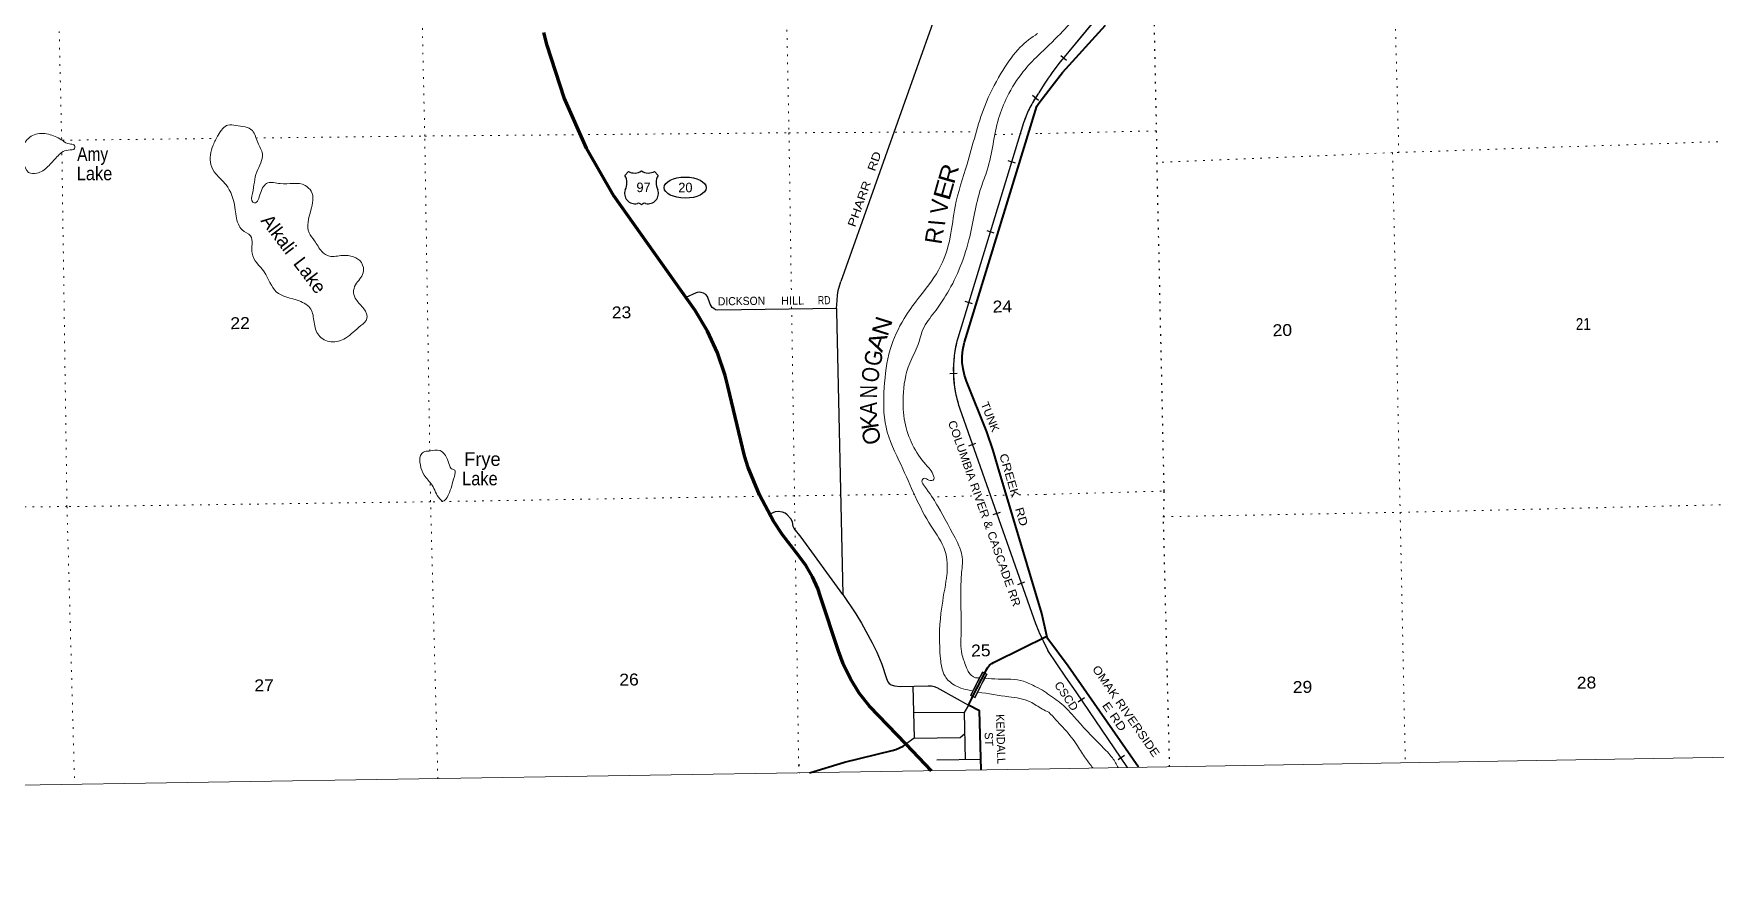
# Model space of a CAD drawing. Header units: feet. Extents: x 242557 to 489137, y 368785 to 557307.
# Drawn here: x 351951 to 376633, y 368785 to 381258 of the extents above; entities that cross this region are included whole.
import ezdxf
from ezdxf.enums import TextEntityAlignment as Align

# ---------------------------------------------------------------- set-up
doc = ezdxf.new("R2010")
doc.units = ezdxf.units.FT
doc.header["$LTSCALE"] = 80
doc.linetypes.add('DOTTED', pattern=[1.5, 0.3, -1.2])
for name, color, linetype, lineweight in [('16', 7, 'Continuous', 25), ('17', 7, 'Continuous', 25), ('20', 7, 'Continuous', 70), ('26', 7, 'Continuous', 40), ('27', 7, 'Continuous', 25), ('29', 7, 'Continuous', 25), ('30', 7, 'Continuous', 35), ('34', 7, 'Continuous', 25), ('39', 7, 'Continuous', 13), ('4', 7, 'Continuous', 13), ('41', 7, 'Continuous', 13), ('6', 7, 'DOTTED', 25), ('61', 7, 'Continuous', 13), ('7', 7, 'DOTTED', 13)]:
    doc.layers.add(name, color=color, linetype=linetype, lineweight=lineweight)

msp = doc.modelspace()

# ---------------------------------------------------------------- linework, layer by layer
at = {"layer": '16'}
for p, q in [((360629.06, 379177.07), (360680.37, 379235.83)), ((360872.13, 379241.8), (360871.85, 379241.6)), ((361064.22, 379235.92), (361115.61, 379177.07))]:
    msp.add_line(p, q, dxfattribs=at)
for centre, radius, start, end in [((360436.08, 379066.44), 222.05, 332.97043, 29.75871), ((360771.45, 379393.49), 182.07, 239.97227, 303.45418), ((360973.23, 379392.99), 181.52, 236.33975, 300.08743), ((360973.22, 379393.49), 182.07, 236.54582, 236.59441), ((361308.58, 379066.44), 222.05, 150.24129, 207.02957), ((360775.27, 378911.54), 151.42, 159.09177, 283.81923), ((360969.39, 378911.54), 151.42, 256.18077, 20.90823)]:
    msp.add_arc(centre, radius, start, end, dxfattribs=at)
for centre, major_axis, start_param, end_param in [((360830.61, 378712.72), (-19.56, 51.67), 4.95877769, 6.28318531), ((360914.06, 378712.72), (19.56, 51.67), 0, 1.32637542)]:
    msp.add_ellipse(centre, major_axis=major_axis, ratio=0.929097, start_param=start_param, end_param=end_param, dxfattribs=at)
at = {"layer": '17'}
msp.add_ellipse((361513.02, 378997.33), major_axis=(-309.24, 1), ratio=0.500121, dxfattribs=at)
at = {"layer": '20'}
msp.add_line((365130.57, 370438.8), (364755.11, 370828.47), dxfattribs=at)
msp.add_lwpolyline([(364755.11, 370828.47), (364219.32, 371384.54), (364068.76, 371577.84), (363939.23, 371785.81), (363832.15, 372006.19), (363762.02, 372194.16), (363500.71, 372990.38), (363457.99, 373114.43), (363381.79, 373284.68), (363288.2, 373446.04), (363178.26, 373596.73), (362943.26, 373903.44), (362808.21, 374099.58), (362603.09, 374485.82), (362439.47, 374891.38), (362385.55, 375059.72), (362138.16, 376082.55), (362098.77, 376237.34), (361986.4, 376570.48), (361839.83, 376890.04), (361660.65, 377192.53), (360468.4, 378878.64), (360064.74, 379578.39), (359736.44, 380316.5), (359487.08, 381084.88), (359438.93, 381274.43)], dxfattribs=at)
at = {"layer": '26'}
msp.add_line((366834.07, 372376.39), (366821.06, 372413.32), dxfattribs=at)
for points in [[(366704.28, 380239), (366897.46, 380492.81), (367050.18, 380685.41), (367681.42, 381381.63)], [(366821.06, 372413.32), (366819.8, 372416.89), (366745.89, 372747.51), (366101.79, 374904.03), (366032.57, 375140.08), (365939.18, 375411.53), (365641.54, 376155.37), (365611.7, 376244.64), (365591.35, 376336.54), (365580.71, 376430.06), (365579.91, 376524.18), (365588.96, 376617.87), (365607.75, 376710.1), (365612.4, 376727.37), (366672.84, 380191.02), (366704.28, 380239)], [(365857.63, 370450.8), (365831.6, 371319), (365670.9, 371401.47), (365719.57, 371497.43), (365732.25, 371522.43), (365923.64, 371899.74), (365936.48, 371925.06), (365949.12, 371946.77), (365963.97, 371967.04), (365980.84, 371985.65), (365999.58, 372002.39), (366015.78, 372014.07), (366040.69, 372029.01), (366065.78, 372041.37), (366821.06, 372413.32)], [(368165.19, 370488.91), (367136.59, 371972.28), (366834.07, 372376.39)], [(363336.26, 370409.45), (363849.17, 370565.31), (364550.73, 370736.03), (364606.36, 370751.63), (364660.05, 370772.95), (364711.21, 370799.76), (364727.02, 370810.1), (364755.11, 370828.47)]]:
    msp.add_lwpolyline(points, dxfattribs=at)
at = {"layer": '29'}
for p, q in [((366616.73, 385542.66), (363797.51, 377618.48)), ((363735.68, 377221.47), (361994.61, 377196.67)), ((365609.85, 371295.28), (365624.97, 370597.7)), ((365857.08, 370605.28), (365209.06, 370593.04))]:
    msp.add_line(p, q, dxfattribs=at)
for points in [[(361994.61, 377196.67), (361958.26, 377204.46), (361932.21, 377221.21), (361909.89, 377239.83), (361881.05, 377286.38), (361839.19, 377399.94), (361815, 377429.72), (361784.3, 377446.48), (361748.02, 377457.65), (361721.04, 377461.38), (361688.49, 377457.65), (361672.67, 377453.93), (361523.34, 377386.72)], [(363735.68, 377221.47), (363741.54, 377338.5), (363749.91, 377416.7), (363760.15, 377489.3), (363797.51, 377618.48)], [(363735.68, 377221.47), (363735.22, 377185.14), (363829.57, 373025.25)], [(363829.57, 373025.25), (363216.4, 373865.06), (363113.64, 373995.37), (363098.72, 374024.62), (363087.56, 374091.65), (363063.23, 374134.2), (363010.34, 374194.04), (362979.65, 374220.1), (362940.58, 374235), (362876.39, 374242.44), (362832.67, 374236.86), (362798.25, 374223.83), (362756.35, 374197.24)], [(363829.57, 373025.25), (364017.85, 372740.94), (364098.94, 372605.85)], [(364098.94, 372605.85), (364259.69, 372315.57), (364323.88, 372179.67), (364397.36, 372002.8), (364468.06, 371794.28), (364487.6, 371744.02), (364508.99, 371719.82), (364534.11, 371699.34), (364587.13, 371682.58), (364669, 371675.13), (365078.31, 371682.58), (365129.47, 371682.58), (365167.61, 371675.13), (365205.75, 371660.24), (365253.19, 371637.9), (365670.9, 371401.47)], [(364854.6, 371678.51), (364874.75, 370917.53), (364752.02, 370826.45)], [(365670.9, 371401.47), (365609.85, 371295.28), (364866.9, 371287.6)], [(364874.75, 370917.53), (365551.13, 370924.14), (365615.42, 370983.24)]]:
    msp.add_lwpolyline(points, dxfattribs=at)
at = {"layer": '34', "lineweight": 13}
for p, q in [((368037.67, 382077.85), (367073.19, 380911.77)), ((366477.73, 379947.19), (365513.69, 376790.02)), ((365543.93, 375748.12), (366656.05, 372601.27)), ((366767.36, 372342.22), (366834.48, 372206.1))]:
    msp.add_line(p, q, dxfattribs=at)
at = {"layer": '34'}
for p, q in [((367025.37, 380938.21), (367109.24, 380866.1)), ((366612.73, 380352.24), (366698.63, 380282.56)), ((366249.85, 379393.04), (366355.64, 379360.74)), ((365939.22, 378366.81), (366045.01, 378334.51)), ((365619.63, 377329.11), (365725.42, 377296.81)), ((365396.04, 376268.8), (365506.61, 376271.82)), ((365675.34, 375207.91), (365779.62, 375244.76)), ((366035.07, 374197.84), (366139.36, 374234.7)), ((366394.4, 373173.23), (366498.69, 373210.09)), ((367374.73, 371508.12), (367283.27, 371445.91)), ((367958.74, 370660.98), (367867.28, 370598.77))]:
    msp.add_line(p, q, dxfattribs=at)
for points in [[(368038.51, 382077.14), (367074.03, 380911.06), (367049.72, 380882.78), (367018.07, 380844.1), (366987.04, 380805.34), (366956.59, 380765.89), (366926.94, 380725.56), (366897.91, 380685.17), (366869.61, 380644.3), (366842.11, 380602.57), (366782.93, 380514.36), (366705.58, 380387.73)], [(366701.94, 380380.78), (366685.53, 380357.88), (366669.97, 380335.47), (366655, 380312.87), (366640.28, 380290.02), (366626.01, 380267.03), (366612.07, 380243.6), (366598.74, 380219.97), (366585.69, 380196.25), (366573, 380172.08), (366560.79, 380147.91), (366548.98, 380123.46), (366537.71, 380098.66), (366526.78, 380073.91), (366516.26, 380048.87), (366506.28, 380023.48), (366496.63, 379998.15), (366487.43, 379972.67), (366478.78, 379946.85), (365514.75, 376789.72), (365510.03, 376772.36), (365502.28, 376742.64), (365495.06, 376712.94), (365488.47, 376683.07), (365482.42, 376653.21), (365476.82, 376623.13), (365471.62, 376593), (365467.18, 376562.77), (365463.13, 376532.48), (365459.7, 376502.02), (365456.66, 376471.52), (365454.33, 376441.09), (365452.39, 376410.6), (365451.01, 376380.11), (365450.23, 376349.47), (365449.96, 376318.99), (365450.13, 376288.3), (365450.96, 376257.84), (365452.24, 376227.16), (365454.18, 376196.7), (365456.51, 376166.19), (365459.32, 376135.85), (365462.76, 376105.37), (365466.86, 376075.09), (365471.3, 376044.94), (365476.33, 376014.62), (365481.82, 375984.64), (365487.86, 375954.67), (365494.61, 375924.76), (365501.64, 375895.12), (365509.22, 375865.5), (365517.53, 375835.93), (365526.1, 375806.64), (365535.18, 375777.53), (365544.97, 375748.48), (366657.09, 372601.64), (366670.71, 372564.27), (366685.11, 372527.42), (366700.16, 372490.79), (366715.7, 372454.11), (366732.02, 372417.95), (366748.91, 372382.24), (366766.31, 372346.46), (366768.34, 372342.73), (366836.93, 372203.64)], [(368005.51, 370486.27), (367249.9, 371597.09), (367099.73, 371811.63), (366836.93, 372203.61)]]:
    msp.add_lwpolyline(points, dxfattribs=at)
at = {"layer": '34', "lineweight": 13}
for points in [[(366841.19, 380603.18), (366782, 380514.95), (366704.64, 380388.3)], [(368007.07, 370485.93), (367250.81, 371597.71), (367100.64, 371812.25), (366837.06, 372201.49)]]:
    msp.add_lwpolyline(points, dxfattribs=at)
for centre, radius, start, end in [((369235.3, 379044.78), 2856.64, 139.18922, 146.9386), ((367957.13, 379460.69), 1557.34, 143.75629, 161.79649), ((367201.9, 376317.63), 1753.06, 164.36748, 198.95749), ((368797.01, 373367.77), 2274.03, 199.69824, 206.80676)]:
    msp.add_arc(centre, radius, start, end, dxfattribs=at)
at = {"layer": '39'}
for points in [[(366691.72, 380938.29), (367020, 381254.95), (367551.1, 381787.4), (367838.67, 382007.46), (368196, 382438.95), (368527, 382992.95), (368881, 383730.95), (369098, 384252.95), (369406, 384821.95), (369587, 385227.95), (369671, 385588.95), (369654, 386083.95), (369563, 386547.95), (369619, 386895.95), (369663, 387276.95), (369669, 387717.95), (369604, 388102.95), (369463, 388635.95), (369553, 388998.95), (369740, 389420.95), (369880, 389809.95), (370028, 390313.95), (370227, 390852.95), (370277, 391177.95), (370181, 391597.95), (370034, 392037.95), (370067, 392446.95), (370004, 392914.95), (369903, 393258.95), (369888, 393446.95), (369825, 393544.95), (369662, 393666.95), (369455, 393961.95), (369511, 394219.95), (369869, 394608.95), (370385, 394862.95), (370653, 395087.95), (370928, 395298.95), (371220, 395666.95), (371380, 396059.95), (371531, 396221.95), (371624, 396540.95), (371719, 396639.95), (371719, 396843.95), (371633, 397284.95), (371457, 397780.95), (371353, 397908.95), (371347, 398021.95), (371337.05, 398108.94), (371269.54, 398344), (370491, 399208.95), (369482, 400130.95), (368879, 400757.95), (368752, 401095.95), (368782, 401692.95), (369281, 402873.95), (369645, 403412.95), (370095, 403846.95), (370217, 404018.95), (370429, 404154.95), (370525, 404281.95), (370620, 404422.95), (370664, 404667.95), (370615, 404907.95), (370575, 405901.95), (370645, 406377.95), (370670, 406675.95), (370766, 406927.95), (370822, 407195.95), (370839, 407598.95), (370977, 407772.95), (371091, 407978.95), (371242, 408066.95), (371406, 408190.95), (371556, 408496.95), (371650, 408880.95), (371833, 409029.95), (372023.63, 409406.3), (372154.79, 409738.38), (372258, 410157.95), (372327, 410736.95), (372287, 410942.95), (372176, 411020.95), (372185, 411461.95), (372288, 411855.95), (372451, 412018.95), (372647, 412007.95), (372719, 411817.95), (372689, 411580.95), (372698, 411404.95), (372780, 411325.95), (372752, 411217.95), (372834, 411129.95), (373051, 411160.95), (373290, 411259.95), (373610, 411499.95), (373965, 411777.95)], [(366686.68, 381257.56), (366653.55, 381237.33), (366398.37, 381022.3), (366147.47, 380672.41), (365910.71, 380195.29), (365651.62, 379343.56), (365475.75, 378719.72), (365404.09, 378273.52), (365232.09, 377787.31), (364931.81, 377367.85), (364728.43, 377077.38), (364521.63, 376620.96), (364435.58, 376063.27), (364460.98, 375481.04), (364681.83, 374926.16), (365124.22, 374026.81), (365325.77, 373669.89), (365351.84, 373300.09), (365340.94, 373223.04), (365267.68, 372750.52), (365260.11, 372082.8), (365326.77, 371826.92), (365464.16, 371695.57), (365734.14, 371610.71)], [(366691.72, 380938.29), (366476.15, 380701.86), (366239.74, 380329.95), (366113.53, 380012.37), (365945.83, 379255.13), (365855.03, 378996.78), (365677.4, 378229.27), (365528.99, 377783.89), (365335.07, 377406.58), (365174.27, 377168.5)], [(354657.57, 379769.18), (354802.67, 379915.1), (354917.84, 379910.84), (355161.38, 379833.76), (355238.88, 379658.98), (355310.21, 379490.16), (355225.5, 379229.88), (355161.93, 378909.24), (355167.93, 378785.93), (355190.3, 378776.17), (355278.96, 378915.13), (355387.62, 379066.55), (355567.49, 379057.24), (355935.47, 379028.65), (356025.68, 378943.08), (356019.99, 378665.83), (355994.97, 378333.66), (356073.55, 378217.57), (356181.07, 378059.44), (356291.18, 377992.39), (356486.91, 378001.54), (356761.19, 377896.62), (356787.83, 377745.31), (356675.48, 377571.59), (356647.03, 377455.82), (356685.01, 377353.25), (356798.23, 377217.47), (356842.91, 377074.53), (356751.65, 376971.95), (356526.38, 376788.35), (356317.22, 376734.48), (356135.97, 376830.75), (356066.3, 377021.84), (356018.83, 377213.28), (355847.29, 377333.98), (355511.96, 377468.29), (355333.65, 377760.84), (355155.66, 378033.17), (355133.44, 378287.72), (355008.81, 378378.82), (354955.04, 378458.89), (354904.68, 378704.91), (354774.18, 379038.68), (354624.2, 379200.18), (354551.39, 379334.57), (354585.22, 379620.36), (354657.57, 379769.18)], [(351789.08, 379578.33), (351826.09, 379663.88), (351981.73, 379781.64), (352193.9, 379772.85), (352377.01, 379686.72), (352476.74, 379637.71), (352541.57, 379624.57), (352552.5, 379572.15), (352455.95, 379548.37), (352291.94, 379448.68), (352160.92, 379307.03), (351996.91, 379207.34), (351877.54, 379221.65), (351806.69, 379360.12), (351792.74, 379475.21), (351789.08, 379578.33)], [(365174.27, 377168.5), (365003.61, 376915.83), (364932.38, 376696.22), (364809.53, 376421.17), (364712.33, 375930.07), (364736.41, 375558.21), (365043.17, 374933.88), (365158.89, 374767.79), (365163.74, 374717.29), (365087.21, 374703.95), (365026.2, 374731.31), (365000.18, 374716.74), (365052.9, 374575.96), (365224.7, 374311.62), (365507.68, 373786.05), (365575.18, 373605.04), (365571.18, 373348.05), (365563.94, 372532.65), (365563.69, 372508.35)], [(357756.28, 375128.61), (357915.67, 375137.19), (358024.76, 375007.41), (358064.92, 374894.75), (358085.52, 374868.78), (358130.26, 374849.25), (358125.65, 374758.14), (358035.1, 374483.61), (357953.68, 374397.36), (357910.77, 374429.05), (357798.53, 374629.58), (357683.1, 374777.47), (357626.22, 374926.28), (357630.09, 375063.9), (357671.68, 375115.14), (357756.28, 375128.61)], [(365563.68, 372506.94), (365563.15, 372455.76), (365574.02, 372152.48), (365637.57, 371965.34), (365669.01, 371893.01), (365775.44, 371803.65), (365826.49, 371800.69)], [(365912.72, 371795.7), (366104.9, 371784.56), (366478.99, 371752.02), (366662.04, 371669.93), (366788.63, 371601.11), (366847.49, 371558.71)], [(365813.08, 371592.75), (366262.51, 371524.05), (366576.68, 371450.1), (366756.07, 371343.68), (366851.06, 371297.48)], [(366847.49, 371558.71), (367066, 371394.95), (367214, 371237.95), (367627, 370796.95), (367784, 370625.95), (367868.44, 370483.9)], [(366851.06, 371297.48), (367055, 371076.95), (367253, 370831.95), (367271.65, 370803.23)], [(367272.06, 370802.59), (367390, 370620.95), (367496.84, 370478.66)]]:
    msp.add_spline(points, degree=3, dxfattribs=at)
at = {"layer": '4'}
msp.add_lwpolyline([(485083.98, 556942.67), (489136.84, 372822.34), (458570.27, 372170.54), (428006.14, 371560.78), (397437.89, 370993.07), (366865.59, 370467.41), (336295.9, 369983.81), (305725.57, 369542.24), (275154.65, 369142.74), (244583.23, 368785.28), (242556.67, 552939.07)], dxfattribs=at)
msp.add_lwpolyline([(485083.98, 556942.67), (489136.84, 372822.34), (458570.27, 372170.54), (428006.14, 371560.78), (397437.89, 370993.07), (366865.59, 370467.41), (336295.9, 369983.81), (305725.57, 369542.24), (275154.65, 369142.74), (244583.23, 368785.28), (242556.67, 552939.07)], dxfattribs=at)
at = {"layer": '6'}
msp.add_lwpolyline([(368368.08, 382710.01), (368428, 379830.95), (368434, 379366.95), (368539, 374542.95), (368529.57, 374092.61), (368585.61, 371837.55), (368618.94, 370496.39)], dxfattribs=at)
at = {"layer": '61'}
for p, q in [((365877.72, 371891.42), (365944.7, 371855.84)), ((365767.23, 371507.79), (365699.45, 371540.52))]:
    msp.add_line(p, q, dxfattribs=at)
for points in [[(365699.45, 371540.52), (365743.69, 371633.47), (365774.59, 371694.34), (365793.9, 371732.99), (365819.49, 371780.82), (365842.19, 371826.24), (365877.72, 371891.42)], [(365710.09, 371544.26), (365750.87, 371629.94), (365781.74, 371690.74), (365801.01, 371729.31), (365826.6, 371777.14), (365849.28, 371822.54), (365880.95, 371880.64), (365933.85, 371852.54)], [(365933.85, 371852.54), (365897.87, 371785.52), (365866.93, 371725.53), (365841.32, 371675.23), (365804.11, 371600.79), (365763.56, 371518.43), (365710.09, 371544.26)], [(365767.23, 371507.79), (365811.28, 371597.23), (365848.46, 371671.63), (365874.05, 371721.88), (365904.95, 371781.79), (365944.7, 371855.84)]]:
    msp.add_lwpolyline(points, dxfattribs=at)
at = {"layer": '7'}
for p, q in [((352246.38, 384649.95), (352362.65, 379698.71)), ((352372.82, 379692.68), (354619.49, 379718.69)), ((363036.08, 379802), (363071.91, 377470.35)), ((366059.53, 379775.58), (366711.67, 379790.87)), ((368428, 379830.95), (366711.67, 379790.87)), ((363075.38, 377245.17), (363180.46, 370406.82)), ((366799.1, 374495), (365137.26, 374458.59)), ((366799.1, 374495), (368539, 374542.95)), ((363187.29, 370534.69), (363189.57, 370405.02))]:
    msp.add_line(p, q, dxfattribs=at)
for points in [[(362338.24, 416411.47), (362399.06, 411846.94), (362477.34, 406537.71), (362574.6, 401178.21), (362677.49, 395845.1), (362821.15, 390488.35), (362928.15, 385151.26), (363034.94, 379876.33), (363036.08, 379802)], [(357764.31, 375131.83), (357690.87, 379754.25), (357574.44, 385098.74), (357449.19, 390391.59), (357305.18, 395770.58), (357257.15, 401082.3), (357164.03, 406435.8), (357077.19, 411775.24), (357024.89, 416325.29)], [(371644, 395647.95), (371796, 390329.95), (371872, 387638.95), (371842, 384923.95), (371987, 379512.95)], [(397271.22, 380128.1), (393242, 380014.95), (387883, 379924.95), (382579, 379805.95), (377270, 379691.95), (371987, 379512.95), (371896, 379510.95), (368434, 379366.95)], [(355211.44, 379725.54), (357690.87, 379754.25), (363033.32, 379802), (365790.66, 379817.16)], [(352365.6, 379497.49), (352440.14, 374314.54), (352552.11, 370235.75)], [(371896, 379510.95), (372007, 374230.95), (372082.06, 370554.14)], [(368531, 374166.95), (372007, 374230.95), (377339, 374356.95), (382658, 374437.95), (387924.66, 374565.38), (393351, 374704.95), (397366.47, 374801.91)], [(364882.98, 374496.37), (363117.95, 374474.67), (357776.15, 374386.47), (352440.14, 374314.54), (349920.12, 374313.17)], [(357883.32, 370320.95), (357776.15, 374386.47), (357771.75, 374663.65)]]:
    msp.add_lwpolyline(points, dxfattribs=at)

# ---------------------------------------------------------------- texts
at = {"layer": '16'}
msp.add_text('97', height=140, dxfattribs=at).set_placement((360902.02, 378931.29), align=Align.CENTER)
at = {"layer": '17'}
msp.add_text('20', height=140, dxfattribs=at).set_placement((361516.47, 378929.02), align=Align.CENTER)
at = {"layer": '27'}
for s, rotation, width, p in [('TUNK', 291.808, 1.05, (365847.78, 375823.64)), ('CREEK   RD', 286.343, 1.2, (366122.59, 375074.47)), ('OMAK RIVERSIDE', 304.738, 1.15, (367481.71, 371931.84)), ('E RD', 304.738, 1.25, (367626.66, 371397.07))]:
    msp.add_text(s, height=120, rotation=rotation, dxfattribs=dict(at, width=width)).set_placement(p)
for s, p in [('KENDALL', (366074.79, 371265.98)), ('ST', (365908.52, 371003.19))]:
    msp.add_text(s, height=120, rotation=271.718, dxfattribs=at).set_placement(p)
at = {"layer": '30'}
for s, rotation, width, p in [('PHARR   RD', 70.416, 1.25, (364006.72, 378409.05)), ('RD', 0.816, 0.8, (363460.92, 377283.76)), ('DICKSON', 0.816, 0.95, (361993.79, 377268.18))]:
    msp.add_text(s, height=120, rotation=rotation, dxfattribs=dict(at, width=width)).set_placement(p)
msp.add_text('HILL', height=120, rotation=0.816, dxfattribs=at).set_placement((362921.49, 377277.59))
at = {"layer": '34'}
for s, rotation, width, p in [('COLUMBIA RIVER & CASCADE RR', 289.464, 1.1, (365368.55, 375555.04)), ('CSCD', 304.105, 1.05, (366924.82, 371698.49))]:
    msp.add_text(s, height=120, rotation=rotation, dxfattribs=dict(at, width=width)).set_placement(p)
at = {"layer": '41'}
for s, width, p in [('Amy', 0.85, (352589.53, 379390.24)), ('Lake', 0.9, (352583.2, 379105.99)), ('Lake', 0.9, (358239.79, 374627.47))]:
    msp.add_text(s, height=200, dxfattribs=dict(at, width=width)).set_placement(p)
for s, rotation, width, p in [('R', 73.81, 1.15, (365459.12, 379035.86)), ('E', 74.186, 1.3, (365388.34, 378792.09)), ('V', 82.546, 0.95, (365354.89, 378596.74)), ('I', 85.181, 0.95, (365325.73, 378428.41)), ('N', 72.61, 1.1, (364484.12, 376801.23)), ('A', 71.04, 1.2, (364402.16, 376568.87)), ('G', 78.698, 0.9, (364376.74, 376360.66)), ('O', 81.22, 0.85, (364341.55, 376125.66)), ('N', 89.262, 0.8, (364329.72, 375903.89)), ('A', 88.518, 0.85, (364324.98, 375660.28))]:
    msp.add_text(s, height=250, rotation=rotation, dxfattribs=dict(at, width=width)).set_placement(p)
for s, height, rotation, p in [('Alkali  Lake', 200, 307.221, (355275.27, 378509.07)), ('R', 250, 81.026, (365273.65, 378155.09)), ('K', 250, 98.829, (364357.47, 375471.06)), ('O', 250, 106.711, (364401.19, 375266.32))]:
    msp.add_text(s, height=height, rotation=rotation, dxfattribs=at).set_placement(p)
msp.add_text('Frye', height=200, dxfattribs=at).set_placement((358269.77, 374913.28))
at = {"layer": '7'}
for s, rotation, width, p in [('23', 0.903, 1.1, (360437.32, 377076.54)), ('24', 0.903, 1.1, (366026.35, 377163.38)), ('22', 0.903, 1.1, (354839.34, 376919.19)), ('20', 1.05, 1.1, (370136.08, 376815.98)), ('21', 1.05, 0.85, (374586, 376905.95)), ('25', 0.903, 1.1, (365710.47, 372114.37)), ('27', 0.903, 1.1, (355191.07, 371603.2)), ('26', 0.903, 1.1, (360547.14, 371686.78)), ('29', 1.05, 1.1, (370432, 371577.95)), ('28', 1.05, 1.1, (374600.75, 371641.97))]:
    msp.add_text(s, height=175, rotation=rotation, dxfattribs=dict(at, width=width)).set_placement(p)

doc.saveas('drawing.dxf')
